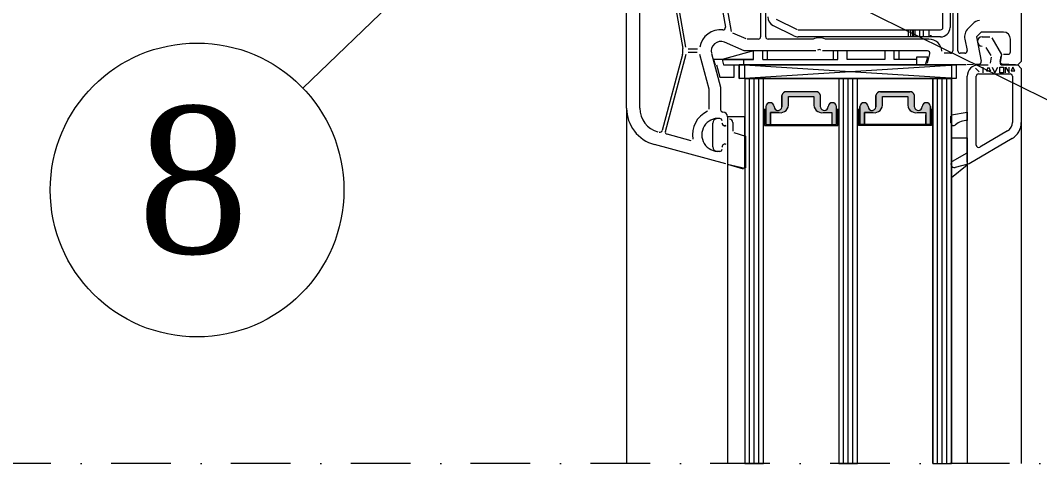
# Model space of a CAD drawing. Header units: millimetres. Extents: x 3755 to 11066, y 2401 to 4339.
# Drawn here: x 8953.3 to 9170.2, y 2983.8 to 3078.1 of the extents above; entities that cross this region are included whole.
import ezdxf

# ---------------------------------------------------------------- set-up
doc = ezdxf.new("R2010")
doc.units = ezdxf.units.MM
doc.linetypes.add('IMPORT-DASHDOT _2_', pattern=[25.4, 12.7, -6.35, 0, -6.35])
for name, color, linetype, lineweight in [('A-DETL', 90, 'Continuous', 18), ('A-DETL-GENF', 92, 'Continuous', 18), ('A-DETL-THIN', 151, 'Continuous', 18), ('G-ANNO-TEXT', 231, 'Continuous', 9)]:
    doc.layers.add(name, color=color, linetype=linetype, lineweight=lineweight)
doc.styles.add('Times New Roman_3', font='times.ttf', dxfattribs={"height": 31.25})

msp = doc.modelspace()

# ---------------------------------------------------------------- hatches: boundary and pattern name
at = {"layer": 'A-DETL-GENF'}
for points in [[(9125.97, 3055.96), (9126.97, 3055.96), (9126.97, 3059.75), (9126.83, 3060.16), (9126.52, 3060.46), (9126.1, 3060.57), (9125.68, 3060.46), (9125.36, 3060.16), (9124.99, 3059.2), (9124.65, 3058.98), (9124.24, 3058.96), (9123.87, 3059.13), (9123.63, 3059.46), (9123.57, 3059.66), (9123.57, 3062.1), (9123.39, 3062.52), (9123.05, 3062.81), (9122.6, 3062.91), (9116.1, 3062.89), (9115.7, 3062.68), (9115.43, 3062.32), (9115.36, 3062.1), (9115.31, 3059.46), (9115.06, 3059.13), (9114.69, 3058.96), (9114.29, 3058.98), (9113.94, 3059.2), (9113.74, 3059.55), (9113.71, 3059.75), (9113.57, 3060.16), (9113.26, 3060.46), (9112.84, 3060.57), (9112.42, 3060.46), (9112.1, 3060.16), (9111.97, 3059.75), (9111.97, 3055.96), (9112.97, 3055.96), (9112.97, 3058.46), (9115.19, 3058.45), (9115.58, 3058.53), (9115.95, 3058.7), (9116.27, 3058.95), (9116.52, 3059.26), (9116.69, 3059.63), (9116.77, 3060.03), (9116.76, 3061.91), (9122.18, 3061.91), (9122.16, 3060.03), (9122.24, 3059.63), (9122.41, 3059.26), (9122.67, 3058.95), (9122.98, 3058.7), (9123.35, 3058.53), (9123.75, 3058.45), (9124.15, 3058.46), (9125.97, 3058.46)], [(9146.97, 3055.96), (9146.97, 3059.75), (9146.83, 3060.16), (9146.52, 3060.46), (9146.1, 3060.57), (9145.68, 3060.46), (9145.36, 3060.16), (9144.99, 3059.2), (9144.65, 3058.98), (9144.24, 3058.96), (9143.87, 3059.13), (9143.63, 3059.46), (9143.57, 3059.66), (9143.57, 3062.1), (9143.39, 3062.52), (9143.05, 3062.81), (9142.6, 3062.91), (9136.1, 3062.89), (9135.7, 3062.68), (9135.43, 3062.32), (9135.36, 3062.1), (9135.31, 3059.46), (9135.06, 3059.13), (9134.69, 3058.96), (9134.29, 3058.98), (9133.94, 3059.2), (9133.74, 3059.55), (9133.71, 3059.75), (9133.57, 3060.16), (9133.26, 3060.46), (9132.84, 3060.57), (9132.42, 3060.46), (9132.1, 3060.16), (9131.97, 3059.75), (9131.97, 3055.96), (9132.97, 3055.96), (9132.97, 3058.46), (9135.19, 3058.45), (9135.58, 3058.53), (9135.95, 3058.7), (9136.27, 3058.95), (9136.52, 3059.26), (9136.69, 3059.63), (9136.77, 3060.03), (9136.76, 3061.91), (9142.18, 3061.91), (9142.16, 3060.03), (9142.24, 3059.63), (9142.41, 3059.26), (9142.67, 3058.95), (9142.98, 3058.7), (9143.35, 3058.53), (9143.75, 3058.45), (9144.15, 3058.46), (9145.97, 3058.46), (9145.97, 3055.96)]]:
    msp.add_hatch(color=3, dxfattribs=at).paths.add_polyline_path(points)

# ---------------------------------------------------------------- linework, layer by layer
at = {"layer": 'A-DETL'}
for p, q in [((9166.32, 3124.59), (9166.32, 3069.34)), ((9166.32, 3124.59), (9166.32, 3069.34)), ((9111.92, 3074.59), (9111.92, 3104.36)), ((9013.43, 3063.67), (9053.97, 3102.64)), ((9152.82, 3071.59), (9152.82, 3097.79)), ((9110.82, 3093.89), (9110.82, 3074.59)), ((9091.32, 3088.86), (9094.28, 3072.11)), ((9104.61, 3075.75), (9102.23, 3089.21)), ((9094.95, 3072.35), (9092.1, 3088.5)), ((9101.21, 3088.68), (9103.33, 3076.65)), ((9082.32, 3059.4), (9082.32, 3086.17)), ((9082.32, 3059.4), (9082.32, 3086.17)), ((9085.12, 3059.4), (9085.12, 3085.01)), ((9215.38, 3039.7), (9126.18, 3083.67)), ((9149.65, 3076.57), (9149.65, 3083.07)), ((9151.15, 3083.07), (9151.15, 3076.57)), ((9151.72, 3083.39), (9151.72, 3071.59)), ((9114.13, 3078.36), (9118.6, 3076.12)), ((9117.93, 3074.78), (9113.46, 3077.01)), ((9118.82, 3076.07), (9149.15, 3076.07)), ((9142.33, 3074.57), (9142.33, 3076.07)), ((9142.83, 3074.57), (9142.83, 3076.07)), ((9143.15, 3076.07), (9143.15, 3074.57)), ((9143.34, 3074.57), (9143.34, 3076.07)), ((9143.66, 3076.07), (9143.66, 3074.57)), ((9144.67, 3076.07), (9144.67, 3074.55)), ((9145.53, 3074.57), (9145.53, 3076.07)), ((9146.7, 3074.57), (9146.7, 3076.07)), ((9155.98, 3077.36), (9154.98, 3076.36)), ((9107.75, 3074.13), (9104.9, 3075.37)), ((9110.32, 3074.09), (9107.95, 3074.09)), ((9122.02, 3074.09), (9112.42, 3074.09)), ((9149.15, 3074.57), (9118.82, 3074.57)), ((9146.65, 3074.09), (9124.63, 3074.09)), ((9154.3, 3074.09), (9154.79, 3071.69)), ((9157.75, 3075.59), (9156.75, 3074.59)), ((9157.75, 3075.59), (9156.75, 3074.59)), ((9156.75, 3074.59), (9157.81, 3069.37)), ((9156.75, 3074.59), (9157.81, 3069.37)), ((9162.52, 3075.59), (9157.75, 3075.59)), ((9162.52, 3075.59), (9157.75, 3075.59)), ((9157.97, 3074.59), (9159.59, 3074.59)), ((9157.97, 3074.59), (9159.59, 3074.59)), ((9160.02, 3074.34), (9162.07, 3070.79)), ((9160.02, 3074.34), (9162.07, 3070.79)), ((9164.02, 3071.39), (9164.02, 3074.09)), ((9164.02, 3071.39), (9164.02, 3074.09)), ((9097.4, 3071.94), (9095.44, 3071.94)), ((9109.29, 3071.59), (9102.69, 3069.79)), ((9107.32, 3071.59), (9103.12, 3073.42)), ((9107.32, 3071.59), (9103.12, 3073.42)), ((9122.61, 3071.59), (9107.32, 3071.59)), ((9122.61, 3071.59), (9107.32, 3071.59)), ((9112.29, 3071.59), (9109.29, 3071.59)), ((9109.29, 3069.79), (9109.29, 3071.59)), ((9111.29, 3069.79), (9111.29, 3071.59)), ((9112.29, 3069.79), (9112.29, 3071.59)), ((9146.38, 3071.59), (9124.04, 3071.59)), ((9146.38, 3071.59), (9124.04, 3071.59)), ((9129.29, 3071.59), (9126.29, 3071.59)), ((9126.29, 3071.59), (9126.29, 3069.79)), ((9127.29, 3069.79), (9127.29, 3071.59)), ((9129.29, 3069.79), (9129.29, 3071.59)), ((9140.29, 3071.59), (9137.29, 3071.59)), ((9137.29, 3071.59), (9137.29, 3069.79)), ((9139.29, 3069.79), (9139.29, 3071.59)), ((9140.29, 3069.79), (9140.29, 3071.59)), ((9159.89, 3070.58), (9158.87, 3072.34)), ((9159.89, 3070.58), (9158.87, 3072.34)), ((9094.22, 3070.81), (9089.89, 3054.65)), ((9090.57, 3054.47), (9094.96, 3070.87)), ((9097.37, 3071.24), (9095.44, 3071.24)), ((9097.86, 3070.87), (9099.82, 3063.53)), ((9100.39, 3071.07), (9102.32, 3063.86)), ((9100.39, 3071.07), (9102.32, 3063.86)), ((9102.71, 3069.79), (9100.84, 3069.79)), ((9100.84, 3069.79), (9101.18, 3068.59)), ((9102.69, 3069.79), (9102.97, 3068.59)), ((9102.69, 3069.79), (9109.29, 3069.79)), ((9109.29, 3069.79), (9102.69, 3069.79)), ((9107.29, 3068.59), (9107.29, 3069.79)), ((9111.29, 3069.79), (9127.29, 3069.79)), ((9137.29, 3069.79), (9129.29, 3069.79)), ((9143.99, 3069.79), (9139.29, 3069.79)), ((9146.39, 3070.29), (9143.99, 3070.29)), ((9143.99, 3070.29), (9143.99, 3068.59)), ((9145.93, 3068.59), (9146.39, 3070.29)), ((9146.33, 3068.97), (9146.87, 3070.96)), ((9146.33, 3068.97), (9146.87, 3070.96)), ((9151.22, 3071.09), (9149.93, 3071.09)), ((9154.3, 3071.09), (9153.32, 3071.09)), ((9159.73, 3069), (9159.95, 3070.24)), ((9159.73, 3069), (9159.95, 3070.24)), ((9162.07, 3070.79), (9161.79, 3069.18)), ((9162.07, 3070.79), (9161.79, 3069.18)), ((9161.83, 3069.36), (9162.03, 3070.48)), ((9161.83, 3069.36), (9162.03, 3070.48)), ((9162.52, 3070.89), (9163.52, 3070.89)), ((9162.52, 3070.89), (9163.52, 3070.89)), ((9166.32, 3069.34), (9165.57, 3068.59)), ((9166.32, 3069.34), (9165.57, 3068.59)), ((9101.47, 3068.59), (9102.15, 3066.03)), ((9102.97, 3068.59), (9145.93, 3068.59)), ((9105.2, 3066.03), (9105.2, 3068.59)), ((9106.28, 3065.7), (9106.28, 3068.59)), ((9106.28, 3068.59), (9106.28, 3065.7)), ((9106.28, 3065.7), (9152.44, 3068.59)), ((9152.44, 3065.7), (9106.28, 3068.59)), ((9106.28, 3068.59), (9152.44, 3068.59)), ((9152.44, 3068.59), (9106.28, 3068.59)), ((9107.47, 3065.7), (9107.47, 3068.59)), ((9107.47, 3068.59), (9151.47, 3068.59)), ((9154.53, 3068.59), (9146.62, 3068.59)), ((9154.53, 3068.59), (9146.62, 3068.59)), ((9151.47, 3068.59), (9151.47, 3065.7)), ((9152.44, 3068.59), (9152.44, 3065.7)), ((9157.36, 3068.77), (9154.73, 3068.6)), ((9157.36, 3068.77), (9154.73, 3068.6)), ((9156.55, 3067.93), (9157.34, 3067.14)), ((9157.22, 3068.59), (9159.23, 3068.59)), ((9157.22, 3068.59), (9159.23, 3068.59)), ((9158.14, 3068.13), (9158.14, 3066.95)), ((9158.93, 3067.34), (9159.33, 3068.13)), ((9158.93, 3067.34), (9159.73, 3067.34)), ((9159.33, 3068.13), (9159.73, 3067.34)), ((9160.1, 3068.13), (9160.71, 3066.95)), ((9160.71, 3066.95), (9161.33, 3068.13)), ((9161.73, 3068.13), (9162.54, 3068.13)), ((9161.73, 3066.95), (9161.73, 3068.13)), ((9162.28, 3068.59), (9165.57, 3068.59)), ((9162.28, 3068.59), (9165.57, 3068.59)), ((9165.07, 3068.59), (9162.29, 3068.77)), ((9165.07, 3068.59), (9162.29, 3068.77)), ((9162.54, 3068.13), (9162.54, 3066.95)), ((9162.93, 3066.95), (9162.93, 3068.13)), ((9162.93, 3068.13), (9163.73, 3066.95)), ((9163.73, 3066.95), (9163.73, 3068.13)), ((9164.53, 3068.13), (9164.13, 3067.34)), ((9164.13, 3067.34), (9164.93, 3067.34)), ((9164.93, 3067.34), (9164.53, 3068.13)), ((9165.57, 3068.59), (9166.32, 3067.84)), ((9165.57, 3068.59), (9166.32, 3067.84)), ((9166.32, 3067.84), (9166.32, 3056.38)), ((9166.32, 3067.84), (9166.32, 3056.38)), ((9102.15, 3066.03), (9105.2, 3066.03)), ((9152.44, 3065.7), (9106.28, 3065.7)), ((9151.47, 3065.7), (9107.47, 3065.7)), ((9107.47, 3065.7), (9107.47, 2983.82)), ((9111.47, 3065.7), (9107.47, 3065.7)), ((9107.47, 3065.7), (9151.47, 3065.7)), ((9107.47, 3065.7), (9107.47, 2983.82)), ((9108.47, 2983.82), (9108.47, 3065.7)), ((9109.47, 2983.82), (9109.47, 3065.7)), ((9110.47, 2983.82), (9110.47, 3065.7)), ((9111.47, 2983.82), (9111.47, 3065.7)), ((9111.47, 3065.7), (9127.47, 3065.7)), ((9111.47, 2983.82), (9111.47, 3065.7)), ((9127.47, 3065.7), (9127.47, 2983.82)), ((9131.47, 3065.7), (9127.47, 3065.7)), ((9127.47, 3065.7), (9127.47, 2983.82)), ((9128.47, 2983.82), (9128.47, 3065.7)), ((9129.47, 2983.82), (9129.47, 3065.7)), ((9130.47, 2983.82), (9130.47, 3065.7)), ((9131.47, 2983.82), (9131.47, 3065.7)), ((9147.47, 3065.7), (9131.47, 3065.7)), ((9131.47, 2983.82), (9131.47, 3065.7)), ((9147.47, 3065.7), (9147.47, 2983.82)), ((9151.47, 3065.7), (9147.47, 3065.7)), ((9147.47, 2983.82), (9147.47, 3065.7)), ((9148.47, 2983.82), (9148.47, 3065.7)), ((9149.47, 2983.82), (9149.47, 3065.7)), ((9150.47, 2983.82), (9150.47, 3065.7)), ((9151.47, 2983.82), (9151.47, 3065.7)), ((9151.47, 3065.7), (9151.47, 2983.82)), ((9154.82, 3047.89), (9154.82, 3066.19)), ((9154.82, 3047.89), (9154.82, 3066.19)), ((9156.72, 3051.55), (9156.72, 3066.19)), ((9157.23, 3066.69), (9163.92, 3066.69)), ((9162.54, 3066.95), (9161.73, 3066.95)), ((9164.42, 3066.19), (9164.42, 3056.38)), ((9099.82, 3063.53), (9099.82, 3059.19)), ((9102.32, 3063.86), (9102.32, 3059.09)), ((9102.32, 3063.86), (9102.32, 3059.09)), ((9122.6, 3062.91), (9116.33, 3062.91)), ((9136.33, 3062.91), (9142.6, 3062.91)), ((9115.36, 3059.66), (9115.36, 3062.1)), ((9116.76, 3060.43), (9116.76, 3061.91)), ((9116.76, 3061.91), (9122.18, 3061.91)), ((9122.18, 3061.91), (9122.18, 3060.43)), ((9123.57, 3059.66), (9123.57, 3062.1)), ((9135.36, 3059.66), (9135.36, 3062.1)), ((9136.76, 3060.43), (9136.76, 3061.91)), ((9136.76, 3061.91), (9142.18, 3061.91)), ((9142.18, 3061.91), (9142.18, 3060.43)), ((9143.57, 3059.66), (9143.57, 3062.1)), ((9082.32, 3059.4), (9082.32, 2983.82)), ((9111.69, 3059.25), (9111.69, 3055.7)), ((9111.97, 3059.75), (9111.97, 3055.96)), ((9114.78, 3058.46), (9112.97, 3058.46)), ((9112.97, 3058.46), (9112.97, 3055.96)), ((9124.15, 3058.46), (9125.97, 3058.46)), ((9125.97, 3058.46), (9125.97, 3055.96)), ((9126.97, 3055.96), (9126.97, 3059.75)), ((9127.24, 3055.7), (9127.24, 3059.25)), ((9131.69, 3055.7), (9131.69, 3059.25)), ((9131.97, 3055.96), (9131.97, 3059.75)), ((9134.78, 3058.46), (9132.97, 3058.46)), ((9132.97, 3058.46), (9132.97, 3055.96)), ((9144.15, 3058.46), (9145.97, 3058.46)), ((9145.97, 3058.46), (9145.97, 3055.96)), ((9146.97, 3059.75), (9146.97, 3055.96)), ((9147.24, 3059.25), (9147.24, 3055.7)), ((9151.47, 3057.99), (9154.83, 3058.58)), ((9154.83, 3058.58), (9154.83, 3056.78)), ((9103.82, 3057.59), (9103.82, 3055.94)), ((9107.47, 3057.59), (9103.82, 3057.59)), ((9103.82, 3057.59), (9103.82, 3047.51)), ((9103.82, 3057.59), (9103.82, 3055.94)), ((9103.84, 3055.9), (9103.84, 3056.75)), ((9104.94, 3056.35), (9104.94, 3054.5)), ((9107.47, 3046.62), (9107.47, 3057.59)), ((9112.97, 3055.96), (9112.97, 3057.96)), ((9145.97, 3055.96), (9145.97, 3057.96)), ((9151.33, 3056.3), (9151.33, 3057.71)), ((9166.32, 3056.38), (9166.32, 2983.82)), ((9100.64, 3051.2), (9100.64, 3056.19)), ((9105.17, 3054.21), (9107.61, 3053.48)), ((9111.69, 3055.7), (9127.24, 3055.7)), ((9111.97, 3055.96), (9126.97, 3055.96)), ((9147.24, 3055.7), (9131.69, 3055.7)), ((9146.97, 3055.96), (9131.97, 3055.96)), ((9163.38, 3054.57), (9157.48, 3051.12)), ((9096.03, 3052.49), (9090.92, 3053.85)), ((9107.61, 3053.48), (9107.61, 3046.72)), ((9151.47, 3044.62), (9151.47, 3053.13)), ((9151.47, 3053.13), (9154.82, 3053.13)), ((9154.82, 3053.13), (9154.82, 3047.27)), ((9164.34, 3052.93), (9155.23, 3047.6)), ((9164.34, 3052.93), (9155.23, 3047.6)), ((9103.45, 3047.6), (9088.25, 3051.67)), ((9103.45, 3047.6), (9088.25, 3051.67)), ((9103.82, 3051.53), (9103.82, 3047.89)), ((9103.82, 3051.53), (9103.82, 3047.89)), ((9103.84, 3047.45), (9103.84, 3051.49)), ((9151.69, 3048.11), (9154.82, 3049.89)), ((9154.83, 3049.84), (9154.83, 3047.89)), ((9103.82, 3047.89), (9103.82, 2983.82)), ((9155.23, 3047.6), (9152.23, 3046.8)), ((9103.82, 3047.51), (9107.47, 3046.62)), ((9107.22, 3046.43), (9103.84, 3047.45)), ((9154.82, 3047.27), (9151.47, 3044.62)), ((9154.83, 3047.5), (9154.83, 2983.82)), ((9107.47, 2983.82), (9111.47, 2983.82)), ((9127.47, 2983.82), (9131.47, 2983.82)), ((9147.47, 2983.82), (9151.47, 2983.82))]:
    msp.add_line(p, q, dxfattribs=at)
at = {"layer": 'A-DETL', "linetype": 'IMPORT-DASHDOT _2_'}
msp.add_line((9342.32, 2983.82), (8707.32, 2983.82), dxfattribs=at)
at = {"layer": 'A-DETL'}
for centre, radius in [((9147.03, 3074.72), 0.157), ((8990.91, 3042.01), 31.25)]:
    msp.add_circle(centre, radius, dxfattribs=at)
for centre, radius, start, end in [((9114.35, 3078.8), 2, 180, 243.4349), ((9157.75, 3075.59), 2.5, 98.1989, 135), ((9102.32, 3071.59), 4.5, 84.099, 170.2122), ((9102.84, 3076.56), 0.5, 264.099, 10), ((9149.15, 3076.57), 0.5, 270, 0), ((9149.15, 3076.57), 2, 270, 0), ((9156.75, 3074.59), 2.5, 135, 191.5), ((9102.32, 3071.59), 2, 66.4218, 195), ((9102.32, 3071.59), 2, 66.4218, 195), ((9110.32, 3074.59), 0.5, 270, 0), ((9112.42, 3074.59), 0.5, 180, 270), ((9118.82, 3076.57), 2, 243.4349, 270), ((9123.32, 3071.39), 3, 64.1581, 115.8419), ((9146.65, 3071.29), 2.8, 5.2159, 90), ((9157.97, 3073.59), 1, 90, 270), ((9157.97, 3073.59), 1, 90, 270), ((9162.52, 3074.09), 1.5, 0, 90), ((9162.52, 3074.09), 1.5, 0, 90), ((9091.32, 3071.59), 3, 345, 10), ((9123.32, 3071.39), 0.5, 44.427, 135.573), ((9123.32, 3071.39), 0.5, 44.427, 135.573), ((9146.38, 3071.09), 0.5, 345, 90), ((9146.38, 3071.09), 0.5, 345, 90), ((9151.22, 3071.59), 0.5, 270, 0), ((9153.32, 3071.59), 0.5, 180, 270), ((9154.3, 3071.59), 0.5, 270, 11.5), ((9157.32, 3069.27), 0.5, 273.8, 11.5), ((9157.32, 3069.27), 0.5, 273.8, 11.5), ((9162.32, 3069.27), 0.5, 170, 266.2), ((9162.32, 3069.27), 0.5, 170, 266.2), ((9163.52, 3071.39), 0.5, 270, 0), ((9163.52, 3071.39), 0.5, 270, 0), ((9157.22, 3066.19), 2.4, 90, 180), ((9157.22, 3066.19), 2.4, 90, 180), ((9162.28, 3069.09), 0.5, 170, 270), ((9162.28, 3069.09), 0.5, 170, 270), ((9157.22, 3066.19), 0.5, 90, 180), ((9163.92, 3066.19), 0.5, 0, 90), ((9116.33, 3061.93), 0.986, 90, 169.75), ((9122.6, 3061.93), 0.986, 10.25, 90), ((9136.33, 3061.93), 0.986, 90, 169.75), ((9142.6, 3061.93), 0.986, 10.25, 90), ((9090.32, 3059.4), 8, 180, 255), ((9090.32, 3059.4), 8, 180, 255), ((9090.32, 3059.4), 5.2, 180, 255), ((9101.82, 3053.74), 5.5, 114.6243, 189.5592), ((9102.82, 3059.09), 0.5, 180, 270), ((9102.82, 3059.09), 0.5, 180, 270), ((9102.82, 3057.59), 1, 0, 90), ((9102.82, 3057.59), 1, 360, 90), ((9112.84, 3059.7), 0.872, 3.6636, 176.3364), ((9114.54, 3059.77), 0.83, 181.4248, 351.916), ((9115.05, 3060.17), 1.73, 261.2425, 8.5697), ((9123.89, 3060.17), 1.73, 171.4303, 278.7575), ((9124.4, 3059.77), 0.83, 188.084, 358.5752), ((9126.1, 3059.7), 0.872, 3.6636, 176.3364), ((9132.84, 3059.7), 0.872, 3.6636, 176.3364), ((9134.54, 3059.77), 0.83, 181.4248, 351.916), ((9135.05, 3060.17), 1.73, 261.2425, 8.5697), ((9143.89, 3060.17), 1.73, 171.4303, 278.7575), ((9144.4, 3059.77), 0.83, 188.084, 358.5752), ((9146.1, 3059.7), 0.872, 3.6636, 176.3364), ((9101.82, 3053.74), 3.5, 84.2608, 275.7392), ((9101.82, 3053.74), 3.5, 84.2608, 275.7392), ((9101.64, 3056.19), 1, 94.5886, 180), ((9102.14, 3056.7), 0.5, 0, 90), ((9103.22, 3056.29), 0.6, 180, 300), ((9103.22, 3056.29), 0.6, 180, 300), ((9103.24, 3056.25), 0.6, 180, 300), ((9104.24, 3056.35), 0.7, 0, 90), ((9151.93, 3056.3), 0.6, 180, 312.8571), ((9154.68, 3053.33), 3.45, 87.679, 132.8571), ((9162.32, 3056.38), 2.1, 300.3105, 0), ((9162.32, 3056.38), 4, 300.3105, 0), ((9162.32, 3056.38), 4, 300.3105, 0), ((9089.41, 3054.78), 0.5, 255, 345), ((9091.05, 3054.34), 0.5, 165, 255), ((9101.64, 3051.2), 1, 180, 265.4114), ((9102.14, 3050.7), 0.5, 270, 0), ((9103.22, 3051.19), 0.6, 60, 180), ((9103.22, 3051.19), 0.6, 60, 180), ((9103.24, 3051.15), 0.6, 60, 180), ((9157.22, 3051.55), 0.5, 180, 300.3105), ((9152.04, 3047.49), 0.715, 119.4867, 285)]:
    msp.add_arc(centre, radius, start, end, dxfattribs=at)
at = {"layer": 'A-DETL-THIN'}
for p, q in [((9122.6, 3062.91), (9116.33, 3062.91)), ((9142.6, 3062.91), (9136.33, 3062.91)), ((9115.36, 3062.1), (9115.36, 3059.66)), ((9116.76, 3061.91), (9122.18, 3061.91)), ((9116.76, 3060.43), (9116.76, 3061.91)), ((9122.18, 3061.91), (9122.18, 3060.43)), ((9123.57, 3059.66), (9123.57, 3062.1)), ((9135.36, 3062.1), (9135.36, 3059.66)), ((9136.76, 3060.43), (9136.76, 3061.91)), ((9136.76, 3061.91), (9142.18, 3061.91)), ((9142.18, 3061.91), (9142.18, 3060.43)), ((9143.57, 3059.66), (9143.57, 3062.1)), ((9111.97, 3059.75), (9111.97, 3055.96)), ((9112.97, 3055.96), (9112.97, 3058.46)), ((9112.97, 3058.46), (9114.78, 3058.46)), ((9124.15, 3058.46), (9125.97, 3058.46)), ((9125.97, 3058.46), (9125.97, 3055.96)), ((9126.97, 3055.96), (9126.97, 3059.75)), ((9131.97, 3059.75), (9131.97, 3055.96)), ((9132.97, 3055.96), (9132.97, 3058.46)), ((9132.97, 3058.46), (9134.78, 3058.46)), ((9144.15, 3058.46), (9145.97, 3058.46)), ((9145.97, 3058.46), (9145.97, 3055.96)), ((9146.97, 3055.96), (9146.97, 3059.75)), ((9111.97, 3055.96), (9112.97, 3055.96)), ((9125.97, 3055.96), (9126.97, 3055.96)), ((9131.97, 3055.96), (9132.97, 3055.96)), ((9145.97, 3055.96), (9146.97, 3055.96))]:
    msp.add_line(p, q, dxfattribs=at)
for centre, radius, start, end in [((9116.33, 3061.93), 0.986, 90, 169.75), ((9122.6, 3061.93), 0.986, 10.25, 90), ((9136.33, 3061.93), 0.986, 90, 169.75), ((9142.6, 3061.93), 0.986, 10.25, 90), ((9112.84, 3059.7), 0.872, 3.6636, 176.3364), ((9114.54, 3059.77), 0.83, 181.4248, 351.916), ((9115.05, 3060.17), 1.73, 261.2425, 8.5697), ((9123.89, 3060.17), 1.73, 171.4303, 278.7575), ((9124.4, 3059.77), 0.83, 188.084, 358.5752), ((9126.1, 3059.7), 0.872, 3.6636, 176.3364), ((9132.84, 3059.7), 0.872, 3.6636, 176.3364), ((9134.54, 3059.77), 0.83, 181.4248, 351.916), ((9135.05, 3060.17), 1.73, 261.2425, 8.5697), ((9143.89, 3060.17), 1.73, 171.4303, 278.7575), ((9144.4, 3059.77), 0.83, 188.084, 358.5752), ((9146.1, 3059.7), 0.872, 3.6636, 176.3364)]:
    msp.add_arc(centre, radius, start, end, dxfattribs=at)

# ---------------------------------------------------------------- texts
at = {"layer": 'G-ANNO-TEXT', "color": 1, "insert": (8978.28, 3059.78), "char_height": 31.25, "width": 28.8607, "attachment_point": 1, "style": 'Times New Roman_3'}
msp.add_mtext('\\fTimes New Roman|b0|i0|c238|p18|;8', dxfattribs=at)

doc.saveas('drawing.dxf')
